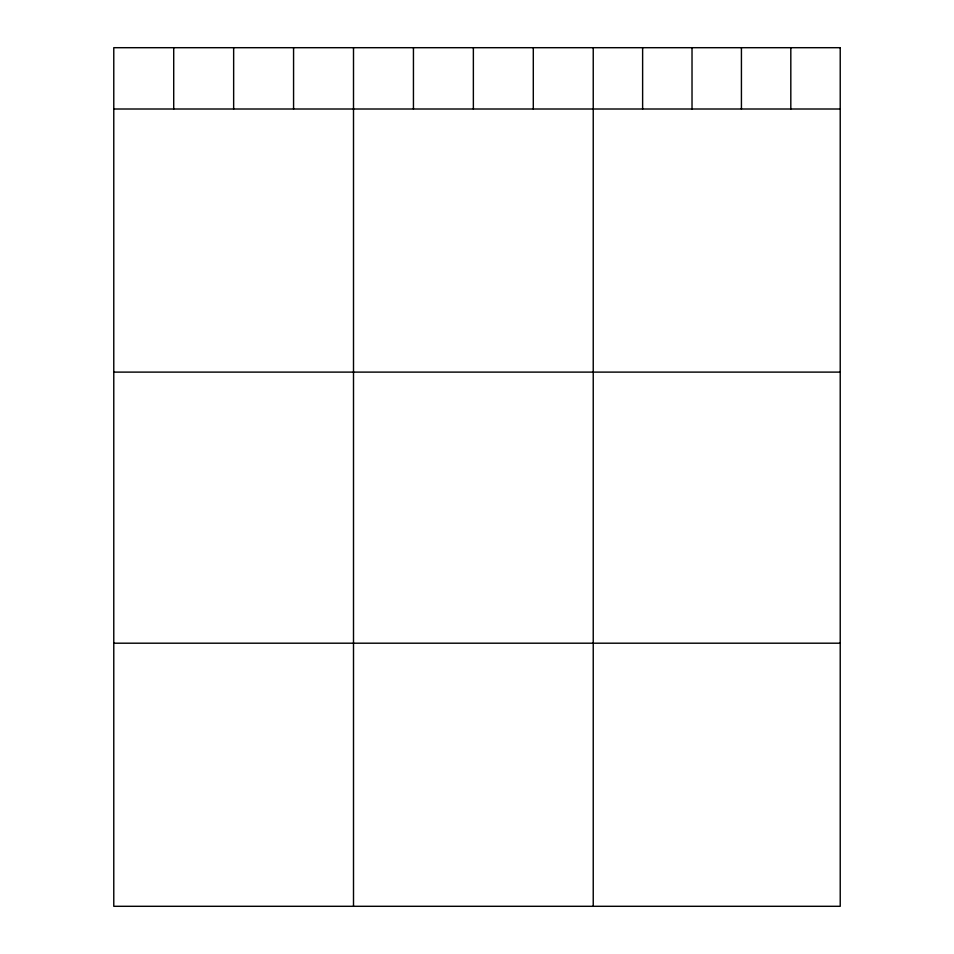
<?xml version="1.0" encoding="UTF-8"?>
<svg xmlns="http://www.w3.org/2000/svg" width="954" height="954" viewBox="0 0 954 954"><rect width="100%" height="100%" fill="white"/><g stroke="black" fill="none" stroke-linecap="round" stroke-linejoin="round"><path stroke-width="1.43" d="M113.776 109.006L840.224 109.006M113.776 372.108L840.224 372.108M113.776 643.199L840.224 643.199M790.818 47.7L790.818 109.006M741.425 47.7L741.425 109.006M692.02 47.7L692.02 109.006M642.626 47.7L642.626 109.006M593.233 47.7L593.233 906.3M533.298 47.7L533.298 109.006M473.363 47.7L473.363 109.006M413.44 47.7L413.44 109.006M353.505 47.7L353.505 906.3M293.57 47.7L293.57 109.006M233.647 47.7L233.647 109.006M173.711 47.7L173.711 109.006M840.224 47.7L113.776 47.7L113.776 906.3L840.224 906.3L840.224 47.7"/></g></svg>
